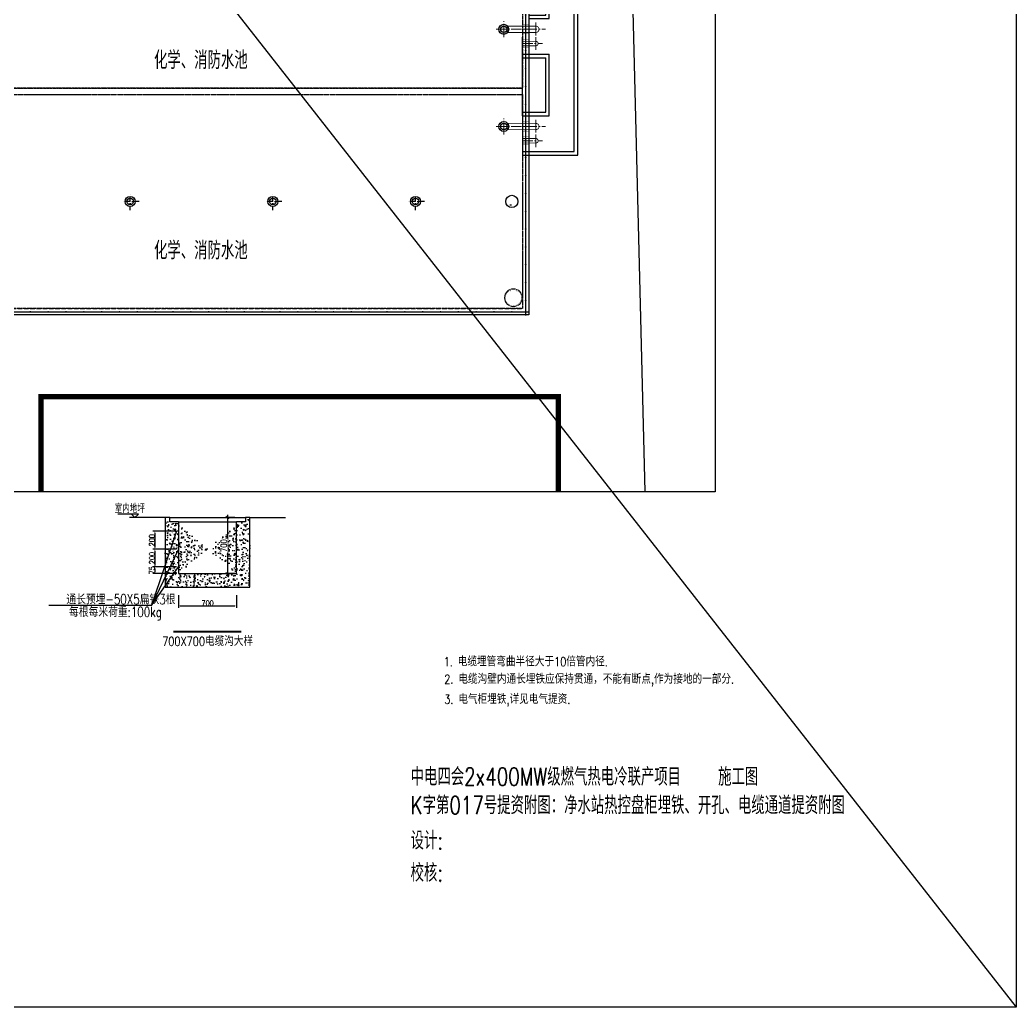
# Model space of a CAD drawing. Header units: millimetres. Extents: x -437359 to 106527, y -82378 to 117612.
# Drawn here: x -248340 to -192481, y -27272 to 28073 of the extents above; entities that cross this region are included whole.
import ezdxf
from ezdxf.enums import TextEntityAlignment as Align

# ---------------------------------------------------------------- set-up
doc = ezdxf.new("R2010")
doc.units = ezdxf.units.MM
for name, pattern in [('ACAD_ISO05W100', [33, 24, -3, 0, -3, 0, -3]), ('ACAD_ISO10W100', [18.5, 12, -3, 0.5, -3]), ('CENTER2', [28.575, 19.05, -3.175, 3.175, -3.175]), ('DASH', [0.35, 0.25, -0.1]), ('DASHDOT', [1, 0.5, -0.25, 0, -0.25]), ('DASHED', [0.75, 0.5, -0.25])]:
    doc.linetypes.add(name, pattern=pattern)
doc.layers.get('0').update_dxf_attribs({"color": 8})
doc.layers.get('Defpoints').update_dxf_attribs({"color": 8})
for name, color, linetype in [('1---冷却塔', 8, 'Continuous'), ('1--构筑物', 8, 'Continuous'), ('5', 8, 'Continuous'), ('Z-本期建构筑物', 8, 'Continuous'), ('图层1', 8, 'Continuous'), ('标注', 8, 'Continuous'), ('栏杆', 8, 'Continuous'), ('水池构筑物', 8, 'Continuous'), ('水管', 8, 'Continuous'), ('法兰', 8, 'Continuous'), ('电气1', 8, 'Continuous'), ('电气标注', 8, 'Continuous'), ('阀门、管件', 8, 'Continuous'), ('预埋件', 8, 'Continuous')]:
    doc.layers.add(name, color=color, linetype=linetype)
for name, color, linetype, lineweight in [('中心线', 8, 'ACAD_ISO10W100', 5), ('土建', 8, 'Continuous', 20), ('电缆通道', 8, 'Continuous', 30)]:
    doc.layers.add(name, color=color, linetype=linetype, lineweight=lineweight)
doc.styles.add('HT', font='geditxt.shx', dxfattribs={"bigfont": 'hzfs_1.shx'})
doc.styles.add('HZ', font='geditxt.shx', dxfattribs={"width": 0.8, "bigfont": 'hzfs_1.shx'})
doc.styles.add('HZXT', font='geditxt.shx', dxfattribs={"width": 0.72, "bigfont": 'hzfs_1.shx'})
doc.styles.get("Standard").update_dxf_attribs({"font": 'geditxt.shx', "bigfont": 'hzfs_1.shx'})
doc.styles.add('STYLE1', font='geditxt.shx', dxfattribs={"width": 0.7, "bigfont": 'hzfs_1.shx'})
doc.styles.add('统一字体', font='geditxt.shx', dxfattribs={"width": 0.75, "bigfont": 'hzfs_1.shx'})
doc.linetypes.add('WALL', pattern='A,1,-1e-06,["■",HT,S=0.15,R=0,X=0,Y=-0.16],-1e-06', length=1.000002)
doc.dimstyles.new('LXM50', dxfattribs={"dimscale": 0.5, "dimtxt": 350, "dimasz": 180, "dimexe": 200, "dimexo": 250, "dimgap": 15, "dimtad": 1, "dimdec": 0, "dimzin": 0, "dimdsep": 46, "dimtxsty": 'HZ', "dimcen": 0.15, "dimclrd": 256, "dimclre": 256, "dimclrt": 256, "dimadec": 0, "dimazin": 0, "dimtfac": 1, "dimtdec": 0, "dimtix": 1, "dimtmove": 2, "dimatfit": 2, "dimfxl": 0, "dimtolj": 1, "dimtzin": 0, "dimarcsym": 0})
doc.dimstyles.new('yk1.50', dxfattribs={"dimtxt": 350, "dimasz": 150, "dimexe": 150, "dimexo": 100, "dimgap": 50, "dimtad": 1, "dimdec": 0, "dimdsep": 46, "dimtxsty": 'HZ', "dimblk": 'ARCHTICK', "dimcen": 2.5, "dimdle": 150, "dimclrd": 256, "dimclre": 256, "dimclrt": 256, "dimadec": 0, "dimazin": 0, "dimtfac": 1, "dimtdec": 0, "dimtmove": 1, "dimatfit": 3, "dimfxl": 0, "dimlwd": -1, "dimlwe": -1, "dimarcsym": 0})

# ---------------------------------------------------------------- blocks, each defined once
blk = doc.blocks.new('A$C3E227F65')
for points in [[(0, 12350), (0, 25050), (36700, 25050), (36700, 12350)], [(36700, 12700), (36700, 0), (0, 0), (0, 12700)]]:
    blk.add_lwpolyline(points)
at = {"layer": '1---冷却塔', "linetype": 'ACAD_ISO05W100', "lineweight": -2, "ltscale": 0.05}
for points in [[(350, 24700), (36350, 24700), (36350, 12700), (350, 12700)], [(350, 12350), (36350, 12350), (36350, 350), (350, 350)]]:
    blk.add_lwpolyline(points, close=True, dxfattribs=at)
for points in [[(12200, 24700), (12200, 20850), (350, 20850), (350, 20850)], [(12500, 24700), (12500, 20550), (350, 20550)], [(12800, 24700), (12800, 20250), (350, 20250)], [(350, 12700), (36350, 12700)]]:
    blk.add_lwpolyline(points, dxfattribs=at)
blk = doc.blocks.new('DN350手动闸阀')
at = {"ltscale": 500}
for p, q in [((179789, 57553), (180166, 57232)), ((179789, 57232), (180166, 57553)), ((179789, 57393), (180166, 57393))]:
    blk.add_line(p, q, dxfattribs=at)
at = {"layer": '法兰', "ltscale": 500}
for p, q in [((179725, 57583), (179725, 57613)), ((179725, 57613), (180230, 57613)), ((179725, 57583), (179725, 57553)), ((180230, 57583), (179725, 57583)), ((180230, 57583), (179725, 57583)), ((179725, 57553), (180230, 57553)), ((180230, 57613), (180230, 57583)), ((180230, 57553), (180230, 57583)), ((179725, 57232), (180230, 57232)), ((179725, 57202), (179725, 57232)), ((179725, 57202), (179725, 57172)), ((180230, 57202), (179725, 57202)), ((180230, 57202), (179725, 57202)), ((179725, 57172), (180230, 57172)), ((180230, 57232), (180230, 57202)), ((180230, 57172), (180230, 57202))]:
    blk.add_line(p, q, dxfattribs=at)
blk = doc.blocks.new('qsc')
at = {"layer": '栏杆'}
h = blk.add_hatch(dxfattribs=at)
h.set_pattern_fill('CROSS', color=256, scale=300, angle=-90, style=0)
h.set_pattern_definition([(90, (389980.81, -795728.544), (75, 75), [37.5, -112.5]), (360, (389962.06, -795709.794), (75, -75), [37.5, -112.5])])
h.paths.add_polyline_path([(273915, 69237), (273915, 68237), (272915, 68237), (272915, 69237)])
h = blk.add_hatch(color=256, dxfattribs=at)
h.paths.add_polyline_path([(275791, 68737), (276013, 68737), (276013, 68707)])
h.paths.add_polyline_path([(276013, 68737), (275791, 68737), (276013, 68767)])
at = {"linetype": 'ByBlock'}
for p, q in [((310515, 86037), (310515, 95137)), ((310715, 85837), (310715, 95137)), ((312115, 78387), (312115, 95137)), ((312315, 78187), (312315, 95137)), ((309565, 86037), (310515, 86037)), ((309565, 85837), (310715, 85837)), ((309215, 80387), (309215, 84790)), ((309565, 83837), (310715, 83837)), ((310715, 80387), (310715, 83837)), ((309565, 83637), (310515, 83637)), ((310515, 80587), (310515, 83637)), ((309565, 80587), (310515, 80587)), ((309565, 80387), (310715, 80387)), ((309565, 78387), (312115, 78387)), ((309565, 78187), (312315, 78187))]:
    blk.add_line(p, q, dxfattribs=at)
for p, q in [((273515, 92537), (274654, 92138)), ((274654, 92138), (275015, 91037)), ((273515, 87737), (274981, 87061)), ((274981, 87061), (275515, 82237)), ((273515, 81287), (274981, 80799)), ((274981, 80799), (275515, 75787))]:
    blk.add_line(p, q)
at = {"layer": '1---冷却塔', "linetype": 'ACAD_ISO05W100', "lineweight": -2, "ltscale": 0.02}
blk.add_lwpolyline([(273515, 92537), (275015, 92537), (275015, 91037), (273515, 91037)], close=True, dxfattribs=at)
at = {"layer": '1---冷却塔', "linetype": 'ACAD_ISO05W100', "lineweight": -2, "ltscale": 0.05}
for points in [[(273515, 87737), (275515, 87737), (275515, 82237), (273515, 82237)], [(273515, 81287), (275515, 81287), (275515, 75787), (273515, 75787)]]:
    blk.add_lwpolyline(points, close=True, dxfattribs=at)
at = {"layer": '1--构筑物', "linetype": 'DASH', "ltscale": 1000}
for p, q in [((273215, 81587), (309215, 81587)), ((273215, 81587), (273215, 69587)), ((309215, 81587), (309215, 69587)), ((273215, 69587), (309215, 69587))]:
    blk.add_line(p, q, dxfattribs=at)
at = {"layer": '中心线', "linetype": 'CENTER2', "ltscale": 30}
for p, q in [((308165, 84789), (308165, 85685)), ((307730, 85237), (310510, 85237)), ((309215, 84437), (310334, 84437)), ((273369, 83237), (272474, 83237)), ((271965, 82728), (271965, 80744)), ((273374, 80287), (272474, 80287)), ((308165, 79339), (308165, 80235)), ((307730, 79787), (310510, 79787)), ((309215, 78987), (310334, 78987))]:
    blk.add_line(p, q, dxfattribs=at)
at = {"layer": '中心线', "linetype": 'CENTER2', "ltscale": 50}
for p, q in [((309965, 84893), (309965, 85611)), ((309965, 84078), (309965, 84796)), ((309965, 79443), (309965, 80161)), ((309965, 78628), (309965, 79346))]:
    blk.add_line(p, q, dxfattribs=at)
at = {"layer": '中心线', "linetype": 'ACAD_ISO10W100', "ltscale": 10}
for p, q in [((274515, 84987), (272022, 84987)), ((274515, 77587), (272022, 77587))]:
    blk.add_line(p, q, dxfattribs=at)
at = {"layer": '中心线', "linetype": 'CENTER2', "ltscale": 30}
for centre, start, end in [((272422, 82780), 90, 180), ((272422, 80744), 180, 270)]:
    blk.add_arc(centre, 457, start, end, dxfattribs=at)
at = {"layer": '土建', "const_width": 15}
for points in [[(284565, 93787, 1), (284565, 92887, 1)], [(285865, 93787, -1), (285865, 92887, -1)], [(308704, 70637, 1), (308704, 69737, 1)]]:
    blk.add_lwpolyline(points, format="xyb", close=True, dxfattribs=at)
for points in [[(284415, 92890), (284415, 92990), (284715, 92990), (284715, 92890)], [(285714, 92890), (285714, 92990), (286014, 92990), (286014, 92890)], [(308854, 70644), (308854, 70544), (308554, 70544), (308554, 70644)]]:
    blk.add_lwpolyline(points, dxfattribs=at)
at = {"layer": '土建'}
for centre in [(284565, 93337), (285865, 93337), (308704, 70187)]:
    blk.add_circle(centre, 500, dxfattribs=at)
at = {"layer": '栏杆'}
for p, q in [((273055, 94112), (273055, 69399)), ((273055, 94112), (309391, 94112)), ((309391, 94112), (309391, 69187)), ((273055, 69399), (309615, 69399)), ((272865, 68187), (272865, 69237)), ((272915, 68237), (272915, 69237)), ((273915, 68237), (273915, 69237)), ((273915, 68237), (273915, 69237)), ((274115, 68237), (274115, 69237)), ((274315, 68237), (274315, 69237)), ((274515, 68237), (274515, 69237)), ((274715, 68237), (274715, 69237)), ((274915, 68237), (274915, 69237)), ((275115, 68237), (275115, 69237)), ((275315, 68237), (275315, 69237)), ((275515, 68237), (275515, 69237)), ((275715, 68237), (275715, 69237)), ((275791, 68737), (276013, 68767)), ((276434, 68737), (275791, 68737)), ((275791, 68737), (276013, 68707)), ((275915, 68237), (275915, 69237)), ((276013, 68767), (276013, 68737)), ((276013, 68707), (276013, 68737)), ((276115, 68237), (276115, 69237)), ((276315, 68237), (276315, 69237)), ((276515, 68237), (276515, 69237)), ((276715, 68237), (276715, 69237)), ((276915, 68237), (276915, 69237)), ((277115, 68237), (277115, 69237)), ((277315, 68237), (277315, 69237)), ((277515, 68237), (277515, 69237)), ((277715, 68237), (277715, 69237)), ((277915, 68237), (277915, 69237)), ((278115, 68237), (278115, 69237)), ((278315, 68237), (278315, 69237)), ((278515, 68237), (278515, 69237)), ((278715, 68237), (278715, 69237)), ((278915, 68237), (278915, 69237)), ((279115, 68237), (279115, 69237)), ((279315, 68187), (279315, 69237)), ((279315, 68187), (272865, 68187)), ((279315, 68237), (272915, 68237))]:
    blk.add_line(p, q, dxfattribs=at)
at = {"layer": '栏杆', "const_width": 50}
for points in [[(273080, 94112, 1), (273030, 94112, 1)], [(273590, 94112, -1), (273640, 94112, -1)], [(274590, 94112, -1), (274640, 94112, -1)], [(275590, 94112, -1), (275640, 94112, -1)], [(276590, 94112, -1), (276640, 94112, -1)], [(277590, 94112, -1), (277640, 94112, -1)], [(278590, 94112, -1), (278640, 94112, -1)], [(279712, 94112, -1), (279762, 94112, -1)], [(280712, 94112, -1), (280762, 94112, -1)], [(281712, 94112, -1), (281762, 94112, -1)], [(282712, 94112, -1), (282762, 94112, -1)], [(283712, 94112, -1), (283762, 94112, -1)], [(284712, 94112, -1), (284762, 94112, -1)], [(285590, 94112, -1), (285640, 94112, -1)], [(286590, 94112, -1), (286640, 94112, -1)], [(287590, 94112, -1), (287640, 94112, -1)], [(288590, 94112, -1), (288640, 94112, -1)], [(289590, 94112, -1), (289640, 94112, -1)], [(290590, 94112, -1), (290640, 94112, -1)], [(291590, 94112, -1), (291640, 94112, -1)], [(292590, 94112, -1), (292640, 94112, -1)], [(293590, 94112, -1), (293640, 94112, -1)], [(294590, 94112, -1), (294640, 94112, -1)], [(295590, 94112, -1), (295640, 94112, -1)], [(296590, 94112, -1), (296640, 94112, -1)], [(297590, 94112, -1), (297640, 94112, -1)], [(298590, 94112, -1), (298640, 94112, -1)], [(299590, 94112, -1), (299640, 94112, -1)], [(300590, 94112, -1), (300640, 94112, -1)], [(301590, 94112, -1), (301640, 94112, -1)], [(302590, 94112, -1), (302640, 94112, -1)], [(303590, 94112, -1), (303640, 94112, -1)], [(304590, 94112, -1), (304640, 94112, -1)], [(305590, 94112, -1), (305640, 94112, -1)], [(306590, 94112, -1), (306640, 94112, -1)], [(307590, 94112, -1), (307640, 94112, -1)], [(308590, 94112, -1), (308640, 94112, -1)], [(309366, 94112, -1), (309416, 94112, -1)], [(273080, 93037, 1), (273030, 93037, 1)], [(309416, 93037, 1), (309366, 93037, 1)], [(273080, 92037, 1), (273030, 92037, 1)], [(309416, 92037, 1), (309366, 92037, 1)], [(273080, 91037, 1), (273030, 91037, 1)], [(309416, 91037, 1), (309366, 91037, 1)], [(273080, 90037, 1), (273030, 90037, 1)], [(309416, 90037, 1), (309366, 90037, 1)], [(273080, 89037, 1), (273030, 89037, 1)], [(309416, 89037, 1), (309366, 89037, 1)], [(273080, 88037, 1), (273030, 88037, 1)], [(309416, 88037, 1), (309366, 88037, 1)], [(273080, 87037, 1), (273030, 87037, 1)], [(309416, 87037, 1), (309366, 87037, 1)], [(273080, 86037, 1), (273030, 86037, 1)], [(309416, 86037, 1), (309366, 86037, 1)], [(273080, 85437, 1), (273030, 85437, 1)], [(309416, 85037, 1), (309366, 85037, 1)], [(309416, 85037, 1), (309366, 85037, 1)], [(273080, 84707, 1), (273030, 84707, 1)], [(273080, 84037, 1), (273030, 84037, 1)], [(309416, 84037, 1), (309366, 84037, 1)], [(273080, 83037, 1), (273030, 83037, 1)], [(309416, 83037, 1), (309366, 83037, 1)], [(273080, 82037, 1), (273030, 82037, 1)], [(273080, 82037, 1), (273030, 82037, 1)], [(309416, 82037, 1), (309366, 82037, 1)], [(309416, 82037, 1), (309366, 82037, 1)], [(273080, 81037, 1), (273030, 81037, 1)], [(309416, 81037, 1), (309366, 81037, 1)], [(273080, 80487, -1), (273030, 80487, -1)], [(273080, 80037, 1), (273030, 80037, 1)], [(309416, 80037, 1), (309366, 80037, 1)], [(309416, 79581, 1), (309366, 79581, 1)], [(309416, 79581, 1), (309366, 79581, 1)], [(273080, 79037, 1), (273030, 79037, 1)], [(273080, 79037, 1), (273030, 79037, 1)], [(309416, 79037, 1), (309366, 79037, 1)], [(309416, 79037, 1), (309366, 79037, 1)], [(273080, 78037, 1), (273030, 78037, 1)], [(309416, 78037, 1), (309366, 78037, 1)], [(273080, 77037, 1), (273030, 77037, 1)], [(309416, 77037, 1), (309366, 77037, 1)], [(273080, 76037, 1), (273030, 76037, 1)], [(273080, 76037, 1), (273030, 76037, 1)], [(309416, 76037, 1), (309366, 76037, 1)], [(309416, 76037, 1), (309366, 76037, 1)], [(273080, 75037, 1), (273030, 75037, 1)], [(309416, 75037, 1), (309366, 75037, 1)], [(273080, 74037, 1), (273030, 74037, 1)], [(309416, 74037, 1), (309366, 74037, 1)], [(273080, 73037, 1), (273030, 73037, 1)], [(273080, 73037, 1), (273030, 73037, 1)], [(309416, 73037, 1), (309366, 73037, 1)], [(309416, 73037, 1), (309366, 73037, 1)], [(273080, 72037, 1), (273030, 72037, 1)], [(309416, 72037, 1), (309366, 72037, 1)], [(273080, 71037, 1), (273030, 71037, 1)], [(309416, 71037, 1), (309366, 71037, 1)], [(273080, 70037, 1), (273030, 70037, 1)], [(273080, 70037, 1), (273030, 70037, 1)], [(309416, 70037, 1), (309366, 70037, 1)], [(309416, 70037, 1), (309366, 70037, 1)], [(273080, 69399, 1), (273030, 69399, 1)], [(273080, 69399, 1), (273030, 69399, 1)], [(273740, 69399, -1), (273790, 69399, -1)], [(274590, 69399, -1), (274640, 69399, -1)], [(275590, 69399, -1), (275640, 69399, -1)], [(276590, 69399, -1), (276640, 69399, -1)], [(277590, 69399, -1), (277640, 69399, -1)], [(278590, 69399, -1), (278640, 69399, -1)], [(279590, 69399, -1), (279640, 69399, -1)], [(280590, 69399, -1), (280640, 69399, -1)], [(281590, 69399, -1), (281640, 69399, -1)], [(282590, 69399, -1), (282640, 69399, -1)], [(283590, 69399, -1), (283640, 69399, -1)], [(284590, 69399, -1), (284640, 69399, -1)], [(285590, 69399, -1), (285640, 69399, -1)], [(286590, 69399, -1), (286640, 69399, -1)], [(287590, 69399, -1), (287640, 69399, -1)], [(288590, 69399, -1), (288640, 69399, -1)], [(289590, 69399, -1), (289640, 69399, -1)], [(290590, 69399, -1), (290640, 69399, -1)], [(291590, 69399, -1), (291640, 69399, -1)], [(292590, 69399, -1), (292640, 69399, -1)], [(293590, 69399, -1), (293640, 69399, -1)], [(294590, 69399, -1), (294640, 69399, -1)], [(295590, 69399, -1), (295640, 69399, -1)], [(296590, 69399, -1), (296640, 69399, -1)], [(297590, 69399, -1), (297640, 69399, -1)], [(298590, 69399, -1), (298640, 69399, -1)], [(299590, 69399, -1), (299640, 69399, -1)], [(300590, 69399, -1), (300640, 69399, -1)], [(301590, 69399, -1), (301640, 69399, -1)], [(302590, 69399, -1), (302640, 69399, -1)], [(303590, 69399, -1), (303640, 69399, -1)], [(304590, 69399, -1), (304640, 69399, -1)], [(305590, 69399, -1), (305640, 69399, -1)], [(306590, 69399, -1), (306640, 69399, -1)], [(307590, 69399, -1), (307640, 69399, -1)], [(308590, 69399, -1), (308640, 69399, -1)], [(309416, 69399, 1), (309366, 69399, 1)]]:
    blk.add_lwpolyline(points, format="xyb", close=True, dxfattribs=at)
at = {"layer": '水管'}
for p, q in [((309565, 85843), (309565, 83837)), ((309565, 85102), (309565, 84577)), ((272422, 83237), (272422, 83387)), ((272422, 83237), (272422, 83087)), ((271815, 82780), (272115, 82780)), ((271965, 82780), (271815, 82780)), ((271965, 82780), (272115, 82780)), ((273215, 81937), (273215, 81587)), ((271815, 80744), (272115, 80744)), ((271965, 80744), (271815, 80744)), ((271965, 80744), (272115, 80744)), ((272422, 80287), (272422, 80437)), ((272422, 80287), (272422, 80137)), ((272865, 80287), (272865, 80137)), ((309565, 79646), (309565, 79121))]:
    blk.add_line(p, q, dxfattribs=at)
for points, const_width in [([(308165, 84961, 1), (308165, 85513, 1), (308165, 84961, 1)], 43.8), ([(274515, 84672, 1), (274515, 85302, 0.250492), (274253, 85162, 0.250492)], 43.8), ([(274515, 85162, -0.406405), (274685, 84987, -0.406677), (274515, 84812, -1.793516)], 50), ([(310140, 85237, -0.416162), (309963, 85062, -0.356682)], 43.8), ([(309965, 85412, -0.414214), (310140, 85237)], 43.8), ([(274253, 84812, 0.250492), (274515, 84672)], 43.8), ([(310090, 84437, -0.416162), (309964, 84312, -0.356682)], 50), ([(309965, 84562, -0.414214), (310090, 84437)], 50), ([(271815, 82780, -0.414214), (272422, 83387)], 50), ([(272115, 82780, -0.414214), (272422, 83087)], 50), ([(271815, 80744, 0.414214), (272422, 80137)], 50), ([(272115, 80744, 0.414214), (272422, 80437)], 50), ([(308165, 79511, 1), (308165, 80063, 1), (308165, 79511, 1)], 43.8), ([(309965, 79962, -0.414214), (310140, 79787)], 43.8), ([(310140, 79787, -0.416162), (309963, 79612, -0.356682)], 43.8), ([(310090, 78987, -0.416162), (309964, 78862, -0.356682)], 50), ([(309965, 79112, -0.414214), (310090, 78987)], 50), ([(274515, 77272, 1), (274515, 77902, 0.250492), (274253, 77762, 0.250492)], 43.8), ([(274515, 77762, -0.406405), (274685, 77587, -0.406677), (274515, 77412, -1.793516)], 50), ([(274253, 77412, 0.250492), (274515, 77272)], 43.8)]:
    blk.add_lwpolyline(points, format="xyb", dxfattribs=dict(at, const_width=const_width))
for points, const_width in [([(272463, 85162), (274515, 85162)], 50), ([(309965, 85062), (308378, 85062)], 50), ([(309965, 85412), (308378, 85412)], 43.8), ([(272463, 84812), (274515, 84812)], 50), ([(309215, 84562), (309965, 84562)], 50), ([(309215, 84312), (309965, 84312)], 50), ([(272474, 83387), (273215, 83387)], 50), ([(273201, 83387), (273201, 83087)], 50), ([(271815, 82144), (271815, 82728)], 50), ([(272115, 82144), (272115, 82728)], 50), ([(272474, 83087), (273215, 83087)], 50), ([(271815, 80796), (271815, 81380)], 50), ([(272115, 80796), (272115, 81380)], 50), ([(272474, 80437), (273215, 80437)], 50), ([(273215, 80437), (273215, 80137)], 50), ([(272474, 80137), (273215, 80137)], 50), ([(309965, 79962), (308378, 79962)], 43.8), ([(309965, 79612), (308378, 79612)], 43.8), ([(309215, 79112), (309965, 79112)], 50), ([(309215, 78862), (309965, 78862)], 50), ([(272463, 77762), (274515, 77762)], 50), ([(272463, 77412), (274515, 77412)], 50), ([(308491, 75387), (308615, 75387)], 66.7)]:
    blk.add_lwpolyline(points, dxfattribs=dict(at, const_width=const_width))
for points in [[(272448, 83459), (272448, 83014), (272422, 83014), (272422, 83459)], [(272474, 83459), (272474, 83014), (272448, 83014), (272448, 83459)], [(272187, 82754), (271742, 82754), (271742, 82780), (272187, 82780)], [(272187, 82728), (271742, 82728), (271742, 82754), (272187, 82754)], [(271631, 82231), (272279, 82231), (272279, 81306), (271631, 81306)], [(271742, 82118), (272187, 82118), (272187, 82144), (271742, 82144)], [(271742, 81380), (272187, 81380), (272187, 81406), (271742, 81406)], [(272187, 80796), (271742, 80796), (271742, 80770), (272187, 80770)], [(272187, 80770), (271742, 80770), (271742, 80744), (272187, 80744)], [(272448, 80064), (272448, 80509), (272422, 80509), (272422, 80064)], [(272474, 80064), (272474, 80509), (272448, 80509), (272448, 80064)]]:
    blk.add_lwpolyline(points, close=True, dxfattribs=at)
for centre, radius in [((308615, 87937), 341), ((308165, 85237), 276), ((308165, 85237), 175), ((308165, 79787), 276), ((308165, 79787), 175), ((308615, 75587), 341)]:
    blk.add_circle(centre, radius, dxfattribs=at)
at = {"layer": '阀门、管件'}
for p, q in [((272115, 81940), (271814, 81940)), ((272115, 81584), (271814, 81584)), ((271815, 82092), (272115, 81788)), ((272115, 82092), (271815, 81788)), ((271815, 81736), (272115, 81432)), ((272115, 81736), (271815, 81432))]:
    blk.add_line(p, q, dxfattribs=at)
for points in [[(271742, 82092), (272187, 82092), (272187, 82118), (271742, 82118)], [(271742, 81762), (272187, 81762), (272187, 81788), (271742, 81788)], [(271742, 81736), (272187, 81736), (272187, 81762), (271742, 81762)], [(271742, 81406), (272187, 81406), (272187, 81432), (271742, 81432)]]:
    blk.add_lwpolyline(points, close=True, dxfattribs=at)
at = {"layer": '预埋件', "linetype": 'DASHDOT', "ltscale": 500}
for p, q in [((279140, 91512), (279140, 92511)), ((279639, 92012), (278640, 92012)), ((287215, 87437), (287215, 88436)), ((295215, 87437), (295215, 88436)), ((303215, 87437), (303215, 88436)), ((287714, 87937), (286715, 87937)), ((295714, 87937), (294715, 87937)), ((303714, 87937), (302715, 87937)), ((279215, 84937), (279215, 85936)), ((279714, 85437), (278715, 85437)), ((279215, 75087), (279215, 76086)), ((287215, 75087), (287215, 76086)), ((295215, 75087), (295215, 76086)), ((303215, 75087), (303215, 76086)), ((279714, 75587), (278715, 75587)), ((287714, 75587), (286715, 75587)), ((295714, 75587), (294715, 75587)), ((303714, 75587), (302715, 75587))]:
    blk.add_line(p, q, dxfattribs=at)
at = {"layer": '预埋件'}
for points, const_width in [([(309215, 85499), (309565, 85499)], 17.5), ([(309390, 85654), (309390, 85499)], 35), ([(309215, 84974), (309565, 84974)], 17.5), ([(309390, 84974), (309390, 84820)], 35), ([(309215, 84661), (309565, 84661)], 17.5), ([(309390, 84661), (309390, 84815)], 35), ([(309215, 84213), (309565, 84213)], 17.5), ([(309390, 84213), (309390, 84059)], 35), ([(272865, 83499), (273215, 83499)], 17.5), ([(273040, 83654), (273040, 83499)], 35), ([(272865, 82974), (273215, 82974)], 17.5), ([(273040, 82974), (273040, 82820)], 35), ([(272865, 80549), (273215, 80549)], 17.5), ([(273040, 80704), (273040, 80549)], 35), ([(272865, 80024), (273215, 80024)], 17.5), ([(273040, 80024), (273040, 79870)], 35), ([(309215, 80049), (309565, 80049)], 17.5), ([(309390, 80204), (309390, 80049)], 35), ([(309215, 79524), (309565, 79524)], 17.5), ([(309390, 79524), (309390, 79370)], 35), ([(309390, 79211), (309390, 79365)], 35), ([(309215, 79211), (309565, 79211)], 17.5), ([(309215, 78763), (309565, 78763)], 17.5), ([(309390, 78763), (309390, 78609)], 35)]:
    blk.add_lwpolyline(points, dxfattribs=dict(at, const_width=const_width))
for centre, radius in [((279140, 92012), 281), ((279140, 92012), 181), ((287215, 87937), 281), ((287215, 87937), 181), ((295215, 87937), 281), ((295215, 87937), 181), ((303215, 87937), 281), ((303215, 87937), 181), ((279215, 85437), 281), ((279215, 85437), 181), ((279215, 75587), 281), ((279215, 75587), 181), ((287215, 75587), 281), ((287215, 75587), 181), ((295215, 75587), 281), ((295215, 75587), 181), ((303215, 75587), 281), ((303215, 75587), 181)]:
    blk.add_circle(centre, radius, dxfattribs=at)
at = {"layer": '水池构筑物', "rotation": 90}
for p in [(329635, -94990), (329635, -102390)]:
    blk.add_blockref('DN350手动闸阀', p, dxfattribs=at)
at = {"layer": '水管'}
blk.add_blockref('A$C3E227F65', (272865, 69237), dxfattribs=at)
at = {"layer": '图层1', "linetype": 'ByBlock', "ltscale": 100, "style": 'HZXT', "width": 0.75}
for s, p in [('吸水坑', (273570, 91423)), ('生活、工业水池', (277311, 90444)), ('吸水坑', (273693, 85767)), ('吸水坑', (273763, 78618))]:
    blk.add_text(s, height=700, dxfattribs=at).set_placement(p)
blk = doc.blocks.new('LS')
at = {"color": 0, "linetype": 'DASHED', "ltscale": 20, "const_width": 1.92}
for points in [[(21420, 17257), (21399, 17261), (21402, 17270), (21474, 17264), (21474, 17243)], [(21420, 17228), (21399, 17225), (21402, 17216), (21474, 17221), (21474, 17243)]]:
    blk.add_lwpolyline(points, dxfattribs=at)
blk = doc.blocks.new('*D79')
at = {"layer": 'Defpoints', "color": 0, "transparency": 16777216}
for p in [(-239441, -4061), (-236191, -4061), (-236191, -4784)]:
    blk.add_point(p, dxfattribs=at)
at = {"layer": '标注', "lineweight": -2, "transparency": 16777216}
for p, q in [((-239441, -4186), (-239441, -4884)), ((-236191, -4186), (-236191, -4884)), ((-239351, -4784), (-236281, -4784))]:
    blk.add_line(p, q, dxfattribs=at)
at = {"layer": '标注', "transparency": 16777216}
for points in [[(-239351, -4769), (-239351, -4799), (-239441, -4784)], [(-236281, -4769), (-236281, -4799), (-236191, -4784)]]:
    blk.add_solid(points, dxfattribs=at)
at = {"layer": '标注', "transparency": 16777216, "insert": (-237816, -4626), "char_height": 300, "attachment_point": 5, "style": 'HZ'}
blk.add_mtext('\\A1;700', dxfattribs=at)
blk = doc.blocks.new('*D80')
at = {"layer": 'Defpoints', "color": 0, "transparency": 16777216}
for p in [(-239441, -1598), (-240779, -2598), (-239441, -2598)]:
    blk.add_point(p, dxfattribs=at)
at = {"layer": '标注', "lineweight": -2, "transparency": 16777216}
for p, q in [((-239566, -1598), (-240879, -1598)), ((-240779, -1688), (-240779, -2508)), ((-239566, -2598), (-240879, -2598))]:
    blk.add_line(p, q, dxfattribs=at)
at = {"layer": '标注', "transparency": 16777216}
for points in [[(-240794, -1688), (-240764, -1688), (-240779, -1598)], [(-240794, -2508), (-240764, -2508), (-240779, -2598)]]:
    blk.add_solid(points, dxfattribs=at)
at = {"layer": '标注', "transparency": 16777216, "insert": (-240936, -2098), "char_height": 300, "attachment_point": 5, "rotation": 90, "style": 'HZ'}
blk.add_mtext('\\A1;200', dxfattribs=at)
blk = doc.blocks.new('*D81')
at = {"layer": 'Defpoints', "color": 0, "transparency": 16777216}
for p in [(-239441, -2598), (-240779, -2973), (-239441, -2973)]:
    blk.add_point(p, dxfattribs=at)
at = {"layer": '标注', "lineweight": -2, "transparency": 16777216}
for p, q in [((-239566, -2598), (-240879, -2598)), ((-240779, -2688), (-240779, -2883)), ((-239566, -2973), (-240879, -2973))]:
    blk.add_line(p, q, dxfattribs=at)
at = {"layer": '标注', "transparency": 16777216}
for points in [[(-240794, -2688), (-240764, -2688), (-240779, -2598)], [(-240794, -2883), (-240764, -2883), (-240779, -2973)]]:
    blk.add_solid(points, dxfattribs=at)
at = {"layer": '标注', "transparency": 16777216, "insert": (-240936, -2785), "char_height": 300, "attachment_point": 5, "rotation": 90, "style": 'HZ'}
blk.add_mtext('\\A1;75', dxfattribs=at)
blk = doc.blocks.new('*D350')
at = {"layer": 'Defpoints', "color": 0, "transparency": 16777216}
for p in [(-239441, -598), (-240779, -1598), (-239441, -1598)]:
    blk.add_point(p, dxfattribs=at)
at = {"layer": '标注', "lineweight": -2, "transparency": 16777216}
for p, q in [((-239566, -598), (-240879, -598)), ((-240779, -688), (-240779, -1508)), ((-239566, -1598), (-240879, -1598))]:
    blk.add_line(p, q, dxfattribs=at)
at = {"layer": '标注', "transparency": 16777216}
for points in [[(-240794, -688), (-240764, -688), (-240779, -598)], [(-240794, -1508), (-240764, -1508), (-240779, -1598)]]:
    blk.add_solid(points, dxfattribs=at)
at = {"layer": '标注', "transparency": 16777216, "insert": (-240936, -1098), "char_height": 300, "attachment_point": 5, "rotation": 90, "style": 'HZ'}
blk.add_mtext('\\A1;200', dxfattribs=at)
blk = doc.blocks.new('_ArchTick')
at = {"color": 0, "linetype": 'ByBlock', "const_width": 0.4}
blk.add_lwpolyline([(-0.5, -0.5), (0.5, 0.5)], dxfattribs=at)
blk = doc.blocks.new('*D351')
at = {"layer": 'Defpoints', "color": 0, "transparency": 16777216}
for p in [(-236682, 177), (-236191, 177), (-236191, -2973)]:
    blk.add_point(p, dxfattribs=at)
at = {"layer": '电缆通道', "transparency": 16777216}
for p, q in [((-236291, 177), (-236832, 177)), ((-236682, -3123), (-236682, 327)), ((-236291, -2973), (-236832, -2973))]:
    blk.add_line(p, q, dxfattribs=at)
at = {"layer": '电缆通道', "transparency": 16777216, "xscale": 150, "yscale": 150, "zscale": 150}
for p, rotation in [((-236682, 177), 90), ((-236682, -2973), 270)]:
    blk.add_blockref('_ArchTick', p, dxfattribs=dict(at, rotation=rotation))
at = {"layer": '电缆通道', "transparency": 16777216, "insert": (-236907, -1398), "char_height": 350, "attachment_point": 5, "rotation": 90, "style": 'HZ', "bg_fill": 3, "box_fill_scale": 1.1, "bg_fill_color": 256, "bg_fill_true_color": 13158600, "bg_fill_transparency": 11310488}
blk.add_mtext('700', dxfattribs=at)

msp = doc.modelspace()

# ---------------------------------------------------------------- hatches: boundary and pattern name
at = {"layer": '电气标注', "ltscale": 0.35}
h = msp.add_hatch(dxfattribs=at)
h.set_pattern_fill('AR-CONC', color=256, scale=3, style=0)
h.set_pattern_definition([(50, (-164106.7, -368836.05), (546.554, -47.81726), [57.15, -628.65]), (355, (-164106.7, -368836.05), (-105.7285, 573.1699), [45.72, -502.92]), (100.451, (-164061.17, -368840.03), (440.8275, 525.3501), [48.57, -534.27]), (46.1842, (-164106.7, -368683.65), (813.2371, -126.127), [85.725, -942.975]), (96.6356, (-164038.94, -368694.16), (712.2127, 742.2767), [72.855, -801.405]), (351.184, (-164106.7, -368683.65), (712.2138, 742.2754), [68.58, -754.38]), (21, (-164030.5, -368721.75), (454.84464, -306.79656), [57.15, -628.65]), (326, (-164030.5, -368721.75), (185.4061, 552.5639), [45.72, -502.92]), (71.4514, (-163992.6, -368747.3), (640.2495, 245.7686), [48.57, -534.27]), (37.5, (-164106.71, -368836.05), (9.26581, 253.66512), [0, -496.824, 0, -510.54, 0, -504.825]), (7.5, (-164106.7, -368836.05), (200.45899, 300.54172), [0, -291.084, 0, -485.394, 0, -192.405]), (327.5, (-164276.64, -368836.05), (406.77179, -17.18623), [0, -190.5, 0, -594.36, 0, -788.67]), (317.5, (-164352.84, -368836.05), (444.38754, 76.27947), [0, -247.65, 0, -394.716, 0, -560.07])])
edge = h.paths.add_edge_path()
edge.add_line((-240191.4, 27.3), (-240191.4, -3722.7))
edge.add_line((-240191.4, -3722.7), (-235441.4, -3722.7))
edge.add_line((-235441.4, -3722.7), (-235441.4, 27.3))
edge.add_line((-235441.4, 177.3), (-235691.4, 177.3))
edge.add_line((-235691.4, 177.3), (-235691.4, -72.7))
edge.add_line((-235691.4, -72.7), (-236191.4, -72.7))
edge.add_line((-236191.4, -2972.7), (-236191.4, -222.7))
edge.add_line((-239441.4, -2972.7), (-236191.4, -2972.7))
edge.add_line((-239441.4, -222.7), (-239441.4, -2972.7))
edge.add_line((-239441.4, -72.7), (-239941.4, -72.7))
edge.add_line((-239941.4, -72.7), (-239941.4, 177.3))
edge.add_line((-239941.4, 177.3), (-240191.4, 177.3))

# ---------------------------------------------------------------- linework, layer by layer
at = {"linetype": 'ByBlock'}
for p, q in [((-217257.3, 20697.8), (-217257.3, 50847.8)), ((-217057.3, 20497.8), (-217057.3, 51047.8)), ((-220157.3, 26147.8), (-218657.3, 26147.8)), ((-220157.3, 25947.8), (-218857.3, 25947.8)), ((-218857.3, 22897.8), (-218857.3, 25947.8)), ((-218657.3, 22697.8), (-218657.3, 26147.8)), ((-220157.3, 22897.8), (-218857.3, 22897.8)), ((-220157.3, 22697.8), (-218657.3, 22697.8)), ((-220157.3, 20697.8), (-217257.3, 20697.8)), ((-220157.3, 20497.8), (-217057.3, 20497.8))]:
    msp.add_line(p, q, dxfattribs=at)
for p, q in [((-241698.2, 369.3), (-242850.2, 369.3)), ((-241890.2, 177.3), (-242082.2, 369.3)), ((-241890.2, 177.3), (-241698.2, 369.3)), ((-239441.4, -1597.7), (-240970.2, -4756.7)), ((-240970.2, -4756.7), (-239441.4, -2597.7)), ((-240970.2, -4756.7), (-246727, -4756.7))]:
    msp.add_line(p, q)
at = {"color": 0, "ltscale": 20}
for p, q in [((-240191.4, 177.3), (-242191.4, 177.3)), ((-240191.4, 177.3), (-241191.4, 177.3)), ((-239941.4, 177.3), (-240191.4, 177.3)), ((-240191.4, 177.3), (-240191.4, -3722.7)), ((-239941.4, -72.7), (-239941.4, 177.3)), ((-239941.4, 177.3), (-235691.4, 177.3)), ((-235691.4, 177.3), (-235691.4, -72.7)), ((-235441.4, 177.3), (-235691.4, 177.3)), ((-235441.4, -3722.7), (-235441.4, 177.3)), ((-235441.4, 177.3), (-233441.4, 177.3)), ((-239441.4, -72.7), (-239941.4, -72.7)), ((-239441.4, -72.7), (-239441.4, -2972.7)), ((-239441.4, -72.7), (-236191.4, -72.7)), ((-236191.4, -2972.7), (-236191.4, -72.7)), ((-235691.4, -72.7), (-236191.4, -72.7)), ((-239441.4, -2972.7), (-236191.4, -2972.7)), ((-240191.4, -3722.7), (-235441.4, -3722.7))]:
    msp.add_line(p, q, dxfattribs=at)
msp.add_lwpolyline([(-283557.6, 95370.1), (-209356.6, 95370.1), (-209356.6, 1605.7), (-283557.6, 1605.7)], close=True)
at = {"color": 37, "linetype": 'DASH', "ltscale": 12, "const_width": 300}
msp.add_lwpolyline([(-218157.3, 1605.7), (-218157.3, 6947.8), (-247157.3, 6947.8), (-247157.3, 1605.7)], dxfattribs=at)
at = {"layer": 'Z-本期建构筑物', "linetype": 'WALL', "ltscale": 10}
msp.add_line((-215602, 95370.1), (-213306.5, 1605.7), dxfattribs=at)
at = {"layer": '电气1', "const_width": 105}
msp.add_lwpolyline([(-239738.1, -6221.4), (-235923.1, -6221.4)], dxfattribs=at)
at = {"layer": '电缆通道'}
msp.add_line((-239566.4, -597.7), (-240970.2, -4756.7), dxfattribs=at)

# ---------------------------------------------------------------- block references
at = {"color": 0, "xscale": 5, "yscale": 5, "zscale": 5}
for p in [(-346812.8, -86811.4), (-346812.8, -87811.4), (-346812.8, -88811.4)]:
    msp.add_blockref('LS', p, dxfattribs=at)
at = {"layer": '水管'}
msp.add_blockref('qsc', (-529371.9, -57689.2), dxfattribs=at)

# ---------------------------------------------------------------- texts
at = {"color": 0, "ltscale": 0.8, "style": 'STYLE1', "width": 0.75}
for p in [(-238194.2, 25876.2), (-238194.2, 15205.6)]:
    msp.add_text('化学、消防水池', height=1000, dxfattribs=at).set_placement(p, align=Align.MIDDLE)
at = {"style": 'HZ', "width": 0.7}
msp.add_text('室内地坪', height=450, dxfattribs=at).set_placement((-243027.9, 432.4))
at = {"width": 0.75}
for s, p in [('通长预埋-50X5扁铁3根', (-245735, -4689.8)), ('每根每米荷重:100kg', (-245587.5, -5401.6))]:
    msp.add_text(s, height=562.5, dxfattribs=at).set_placement(p)
at = {"layer": '5', "style": '统一字体', "width": 0.8}
for s, p in [('1. 电缆埋管弯曲半径大于10倍管内径.', (-224578.2, -8160.6)), ('2. 电缆沟壁内通长埋铁应保持贯通，不能有断点,作为接地的一部分.', (-224544.7, -9141.7)), ('3. 电气柜埋铁,详见电气提资.', (-224544.7, -10270.1))]:
    msp.add_text(s, height=500, dxfattribs=at).set_placement(p)
at = {"layer": '电气1', "style": '统一字体', "width": 0.8}
msp.add_text('700X700电缆沟大样', height=500, rotation=0.00003, dxfattribs=at).set_placement((-237812.1, -7019.3), align=Align.CENTER)
at = {"layer": '电气标注', "color": 0, "style": 'HZ', "width": 0.75}
for s, p in [('中电四会2x400MW级燃气热电冷联产项目   施工图 ', (-226430.7, -14857.8, 0)), ('K字第017号提资附图：净水站热控盘柜埋铁、开孔、电缆通道提资附图', (-226430.7, -16456.3, 0)), ('设计:', (-226430.7, -18435.2, 0)), ('校核:', (-226430.7, -20240.8, 0))]:
    msp.add_text(s, height=1000, dxfattribs=at).set_placement(p)

# ---------------------------------------------------------------- dimensions: what is measured, and where the dimension line sits
at = {"layer": '标注'}
for base, p1, p2, picture, middle in [((-240778.6, -1597.7), (-239441.4, -597.7), (-239441.4, -1597.7), '*D350', (-240936.1, -1097.7)), ((-240778.6, -2597.7), (-239441.4, -1597.7), (-239441.4, -2597.7), '*D80', (-240936.1, -2097.7)), ((-240778.6, -2972.7), (-239441.4, -2597.7), (-239441.4, -2972.7), '*D81', (-240936.1, -2785.2))]:
    dim = msp.add_linear_dim(base=base, p1=p1, p2=p2, angle=90, dimstyle='LXM50', override={"dimtxt": 600, "dimlfac": 0.2}, dxfattribs=at)
    dim.commit()
    dim.dimension.update_dxf_attribs({"geometry": picture, "text_midpoint": middle})
dim = msp.add_linear_dim(base=(-236191.4, -4783.6), p1=(-239441.4, -4060.5), p2=(-236191.4, -4060.5), text='700', dimstyle='LXM50', override={"dimtxt": 600, "dimlfac": 0.2}, dxfattribs=at)
dim.commit()
dim.dimension.update_dxf_attribs({"geometry": '*D79', "text_midpoint": (-237816.4, -4626.1)})

# ---------------------------------------------------------------- next in the draw order: dimensions: what is measured, and where the dimension line sits
at = {"layer": '电缆通道'}
dim = msp.add_linear_dim(base=(-236682.5, 177.3), p1=(-236191.4, -2972.7), p2=(-236191.4, 177.3), angle=90, text='700', dimstyle='yk1.50', override={"dimfxl": 600, "dimfxlon": 1, "dimtfill": 1, "dimarcsym": 1}, dxfattribs=at)
dim.commit()
dim.dimension.update_dxf_attribs({"geometry": '*D351', "text_midpoint": (-236907.5, -1397.7)})

# ---------------------------------------------------------------- next in the draw order: linework, layer by layer
msp.add_line((-295752.9, 104416.5), (-192480.7, -27272.4), dxfattribs=at)
msp.add_lwpolyline([(-295752.9, 104416.5), (-192480.7, 104416.5), (-192480.7, -27272.4), (-295752.9, -27272.4)], close=True, dxfattribs=at)

doc.saveas('drawing.dxf')
